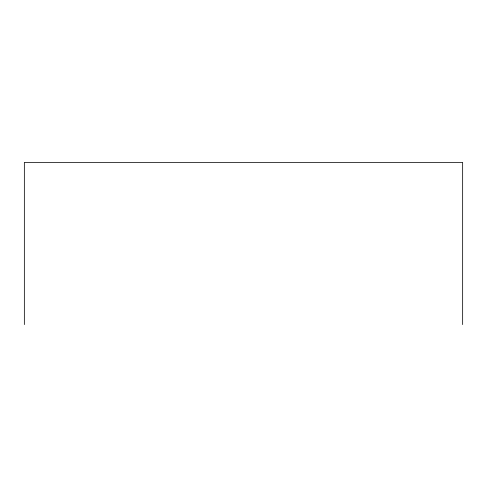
<?xml version="1.0" encoding="UTF-8"?>
<svg xmlns="http://www.w3.org/2000/svg" width="487" height="487" viewBox="0 0 487 487"><rect width="100%" height="100%" fill="white"/><g stroke="black" fill="none" stroke-linecap="round" stroke-linejoin="round"><path stroke-width="0.73" d="M462.65 324.586L462.65 162.415L24.35 162.415L24.35 324.586"/></g></svg>
